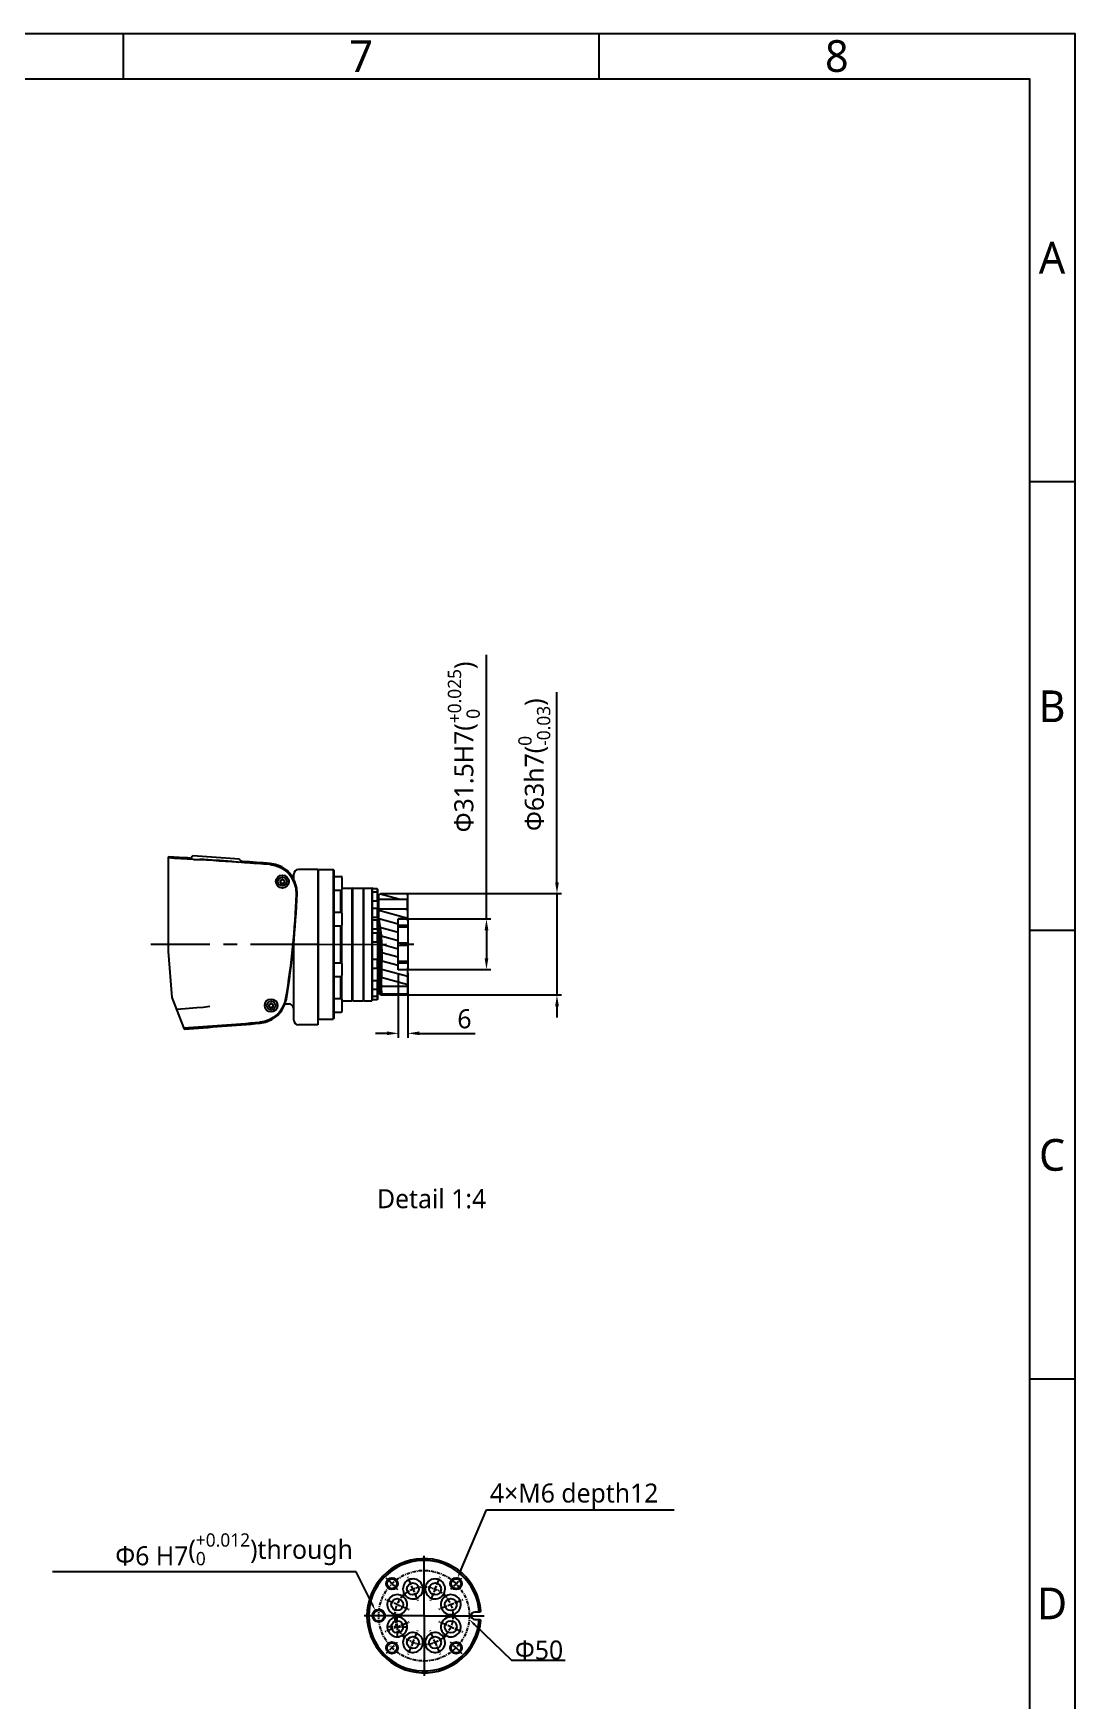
# Model space of a CAD drawing. Header units: millimetres. Extents: x 5828 to 7155, y 123 to 421.
# Drawn here: x 6588.7 to 6703.7, y 236.6 to 420.6 of the extents above; entities that cross this region are included whole.
import ezdxf
from ezdxf import colors
from ezdxf.entities.mleader import LeaderData, LeaderLine
from ezdxf.enums import TextEntityAlignment as Align
from ezdxf.math import Vec2, Vec3

# ---------------------------------------------------------------- set-up
doc = ezdxf.new("R2010")
doc.units = ezdxf.units.MM
doc.linetypes.add('CENTER', pattern=[0.6, 0.375, -0.075, 0.075, -0.075])
for name, color, linetype in [('中心线', 7, 'Continuous'), ('外形图', 7, 'Continuous'), ('多重引线', 7, 'Continuous'), ('尺寸标注', 7, 'Continuous'), ('模板', 7, 'Continuous')]:
    doc.layers.add(name, color=color, linetype=linetype)
doc.styles.add('微软雅黑', font='msyh.ttc', dxfattribs={"height": 2})
doc.dimstyles.new('尺寸标注_1_20比例', dxfattribs={"dimtxt": 1.5, "dimasz": 1.25, "dimexe": 0.5, "dimexo": 0.4, "dimgap": 0.5, "dimtad": 1, "dimdec": 1, "dimlfac": 20, "dimdsep": 46, "dimtxsty": '微软雅黑', "dimcen": 0.09, "dimadec": 0, "dimazin": 0, "dimtp": 0.01, "dimtm": 0.01, "dimtfac": 1, "dimtdec": 1, "dimtofl": 0, "dimtmove": 0, "dimatfit": 3, "dimfxl": 1, "dimtolj": 1, "dimarcsym": 0})

# ---------------------------------------------------------------- blocks, each defined once
blk = doc.blocks.new('图纸页')
at = {"layer": '模板', "color": 2}
for p, q in [((6598.66, 420.62), (6598.66, 415.62)), ((6651.16, 420.62), (6651.16, 415.62)), ((6703.66, 371.12), (6698.66, 371.12)), ((6703.66, 321.62), (6698.66, 321.62)), ((6703.66, 272.12), (6698.66, 272.12))]:
    blk.add_line(p, q, dxfattribs=at)
for points in [[(6283.66, 123.62), (6283.66, 420.62), (6703.66, 420.62), (6703.66, 123.62)], [(6308.66, 128.62), (6308.66, 415.62), (6698.66, 415.62), (6698.66, 128.62)]]:
    blk.add_lwpolyline(points, close=True, dxfattribs=at)
at = {"layer": '模板', "color": 2, "style": '微软雅黑'}
for s, p in [('7', (6624.91, 418.12)), ('8', (6677.41, 418.12)), ('A', (6701.16, 395.87)), ('B', (6701.16, 346.37)), ('C', (6701.16, 296.87)), ('D', (6701.16, 247.37))]:
    blk.add_text(s, height=3.5, dxfattribs=at).set_placement(p, align=Align.MIDDLE_CENTER)
for tag, height, p in [('编号', 4, (6669.32, 150.51)), ('当前页', 1.67, (6668.11, 141.19)), ('总页数', 1.67, (6673.32, 141.19)), ('比例', 1.67, (6628.66, 133.62))]:
    blk.add_attdef(tag, text='', height=height, dxfattribs=at).set_placement(p, align=Align.MIDDLE)
blk = doc.blocks.new('*D1061')
at = {"layer": 'Defpoints', "color": 0}
for p in [(6629.33, 325.7), (6629.41, 314.52), (6646.52, 314.52)]:
    blk.add_point(p, dxfattribs=at)
at = {"layer": '尺寸标注', "color": 0, "lineweight": -2}
for p, q in [((6646.52, 326.95), (6646.52, 347.91)), ((6646.52, 326.95), (6646.52, 328.2)), ((6629.73, 325.7), (6647.02, 325.7)), ((6646.52, 325.7), (6646.52, 314.52)), ((6629.81, 314.52), (6647.02, 314.52)), ((6646.52, 313.27), (6646.52, 312.02))]:
    blk.add_line(p, q, dxfattribs=at)
at = {"layer": '尺寸标注', "color": 0}
for points in [[(6646.32, 326.95), (6646.73, 326.95), (6646.52, 325.7)], [(6646.73, 313.27), (6646.32, 313.27), (6646.52, 314.52)]]:
    blk.add_solid(points, dxfattribs=at)
at = {"layer": '尺寸标注', "color": 0, "insert": (6644.02, 339.92), "char_height": 2, "attachment_point": 5, "rotation": 90, "style": '微软雅黑'}
blk.add_mtext('\\A1;{\\H1.05x;\\C256;Φ\\C7;63h7\\A1;\\C0;({\\H0.7x;\\S0^ -0.03;})}', dxfattribs=at)
blk = doc.blocks.new('*D1062')
at = {"layer": 'Defpoints', "color": 0}
for p in [(6629.5, 322.9), (6629.5, 317.31), (6638.74, 317.31)]:
    blk.add_point(p, dxfattribs=at)
at = {"layer": '尺寸标注', "color": 0, "lineweight": -2}
for p, q in [((6638.74, 322.9), (6638.74, 352.06)), ((6629.9, 322.9), (6639.24, 322.9)), ((6638.74, 321.65), (6638.74, 318.56)), ((6629.9, 317.31), (6639.24, 317.31))]:
    blk.add_line(p, q, dxfattribs=at)
at = {"layer": '尺寸标注', "color": 0}
for points in [[(6638.95, 321.65), (6638.54, 321.65), (6638.74, 322.9)], [(6638.54, 318.56), (6638.95, 318.56), (6638.74, 317.31)]]:
    blk.add_solid(points, dxfattribs=at)
at = {"layer": '尺寸标注', "color": 0, "insert": (6636.24, 341.88), "char_height": 2, "attachment_point": 5, "rotation": 90, "style": '微软雅黑'}
blk.add_mtext('\\A1;{\\H1.05x;\\C256;Φ\\C7;31.5H7\\A1;\\C0;({\\H0.7x;\\S+0.025^  0;})}', dxfattribs=at)
blk = doc.blocks.new('*D1064')
at = {"layer": 'Defpoints', "color": 0}
for p in [(6629.01, 317.3), (6630.08, 317.31), (6630.08, 310.28)]:
    blk.add_point(p, dxfattribs=at)
at = {"layer": '多重引线', "color": 0, "lineweight": -2}
for p, q in [((6629.01, 316.9), (6629.01, 309.78)), ((6630.08, 316.91), (6630.08, 309.78)), ((6627.76, 310.28), (6626.51, 310.28)), ((6631.33, 310.28), (6637.48, 310.28))]:
    blk.add_line(p, q, dxfattribs=at)
at = {"layer": '多重引线', "color": 0}
for points in [[(6627.76, 310.08), (6627.76, 310.49), (6629.01, 310.28)], [(6631.33, 310.49), (6631.33, 310.08), (6630.08, 310.28)]]:
    blk.add_solid(points, dxfattribs=at)
at = {"layer": '多重引线', "color": 0, "insert": (6636.31, 311.87), "char_height": 2, "attachment_point": 5, "style": '微软雅黑'}
blk.add_mtext('\\A1;\\A1;{\\H1.05x;6}', dxfattribs=at)

msp = doc.modelspace()

# ---------------------------------------------------------------- hatches: boundary and pattern name
at = {"layer": '外形图', "linetype": 'Continuous'}
h = msp.add_hatch(dxfattribs=at)
h.set_pattern_fill('DEFAULT__30', color=0, scale=0.885893, angle=165, style=0, pattern_type=0)
h.set_pattern_definition([(165, (6398.3935, 158.551), (-0.229286, -0.855707), [])])
h.paths.add_polyline_path([(6630.0758, 325.5184), (6630.0758, 325.1633), (6629.987, 325.0744), (6626.8783, 325.0744), (6626.8783, 325.5184), (6627.056, 325.6962), (6629.8981, 325.6962)])
edge = h.paths.add_edge_path()
edge.add_line((6630.0758, 323.9198), (6630.0758, 322.9871))
edge.add_line((6630.0758, 322.9871), (6629.987, 322.8983))
edge.add_line((6629.987, 322.8983), (6629.01, 322.8983))
edge.add_line((6629.01, 322.8983), (6629.01, 317.3026))
edge.add_line((6629.01, 317.3026), (6629.987, 317.3026))
edge.add_line((6629.987, 317.3026), (6630.0758, 317.2138))
edge.add_line((6630.0758, 317.2138), (6630.0758, 315.4818))
edge.add_line((6630.0758, 315.4818), (6627.1022, 315.4818))
edge.add_spline(control_points=[(6627.1022, 315.4818), (6627.1016, 315.695), (6627.1057, 316.139), (6627.1298, 316.8545), (6627.1658, 317.6302), (6627.2016, 318.4777), (6627.2128, 319.4385), (6627.1791, 320.2959), (6627.1326, 320.8381), (6627.1028, 321.0985)], knot_values=[0, 0, 0, 0, 0.14285714, 0.28571429, 0.42857143, 0.57142857, 0.71428571, 0.85714286, 1, 1, 1, 1], degree=3, periodic=0)
edge.add_spline(control_points=[(6627.1028, 321.0985), (6627.0757, 321.3272), (6627.0112, 321.825), (6626.926, 322.4033), (6626.8783, 322.7127)], knot_values=[0, 0, 0, 0, 0.5, 1, 1, 1, 1], degree=3, periodic=0)
edge.add_line((6626.8783, 322.7127), (6626.8783, 324.0086))
edge.add_line((6626.8783, 324.0086), (6629.987, 324.0086))
edge.add_line((6629.987, 324.0086), (6630.0758, 323.9198))
h = msp.add_hatch(dxfattribs=at)
h.set_pattern_fill('DEFAULT__32', color=0, scale=1.207407, angle=45, style=0, pattern_type=0)
h.set_pattern_definition([(45, (6398.3935, 158.551), (-0.853766, 0.853766), []), (45, (6398.1801, 158.7644), (-0.853766, 0.853766), [])])
edge = h.paths.add_edge_path()
edge.add_line((6626.7895, 324.9856), (6626.7717, 324.9856))
edge.add_line((6626.7717, 324.9856), (6626.7717, 324.0974))
edge.add_line((6626.7717, 324.0974), (6626.7895, 324.0974))
edge.add_line((6626.7895, 324.0974), (6626.8783, 324.0086))
edge.add_line((6626.8783, 324.0086), (6626.8783, 323.9375))
edge.add_spline(control_points=[(6626.8783, 323.9375), (6626.8782, 323.9342), (6626.8767, 323.9284), (6626.8697, 323.9213), (6626.8639, 323.9199), (6626.8605, 323.9198)], knot_values=[0, 0, 0, 0, 0.33333333, 0.66666667, 1, 1, 1, 1], degree=3, periodic=0)
edge.add_line((6626.8605, 323.9198), (6626.7539, 323.9198))
edge.add_spline(control_points=[(6626.7539, 323.9198), (6626.7506, 323.9197), (6626.7448, 323.9182), (6626.7377, 323.9112), (6626.7363, 323.9054), (6626.7362, 323.902)], knot_values=[0, 0, 0, 0, 0.33333333, 0.66666667, 1, 1, 1, 1], degree=3, periodic=0)
edge.add_line((6626.7362, 323.902), (6626.7362, 323.7419))
edge.add_spline(control_points=[(6626.7362, 323.7419), (6626.6992, 324.0372), (6626.6444, 324.5842), (6626.6279, 325.044), (6626.6293, 325.2521)], knot_values=[0, 0, 0, 0, 0.5, 1, 1, 1, 1], degree=3, periodic=0)
edge.add_line((6626.6293, 325.2521), (6626.7006, 325.2521))
edge.add_line((6626.7006, 325.2521), (6626.7895, 325.1633))
edge.add_line((6626.7895, 325.1633), (6626.7895, 324.9856))
edge = h.paths.add_edge_path()
edge.add_spline(control_points=[(6626.8605, 323.6711), (6626.8639, 323.671), (6626.8697, 323.6695), (6626.8767, 323.6625), (6626.8782, 323.6567), (6626.8783, 323.6533)], knot_values=[0, 0, 0, 0, 0.33333333, 0.66666667, 1, 1, 1, 1], degree=3, periodic=0)
edge.add_line((6626.8783, 323.6533), (6626.8783, 322.72))
edge.add_arc((6659.4825, 327.7714), 32.9932, 187.134682, 188.806979)
edge.add_spline(control_points=[(6626.7448, 323.6736), (6626.7461, 323.6728), (6626.7489, 323.6716), (6626.7522, 323.6711), (6626.7539, 323.6711)], knot_values=[0, 0, 0, 0, 0.5, 1, 1, 1, 1], degree=3, periodic=0)
edge.add_line((6626.7539, 323.6711), (6626.8605, 323.6711))
h = msp.add_hatch(dxfattribs=at)
h.set_pattern_fill('DEFAULT__28', color=0, scale=0.532887, angle=205, style=0, pattern_type=0)
h.set_pattern_definition([(205, (6398.3935, 158.55097), (0.2252076, -0.4829592), [])])
edge = h.paths.add_edge_path()
edge.add_spline(control_points=[(6626.8374, 323.9127), (6626.8484, 323.9126), (6626.8691, 323.9093), (6626.898, 323.8947), (6626.9207, 323.8719), (6626.9353, 323.8432), (6626.9404, 323.8114), (6626.9353, 323.7796), (6626.9207, 323.7509), (6626.898, 323.7281), (6626.8691, 323.7135), (6626.8484, 323.7102), (6626.8374, 323.7101)], knot_values=[0, 0, 0, 0, 0.1, 0.2, 0.3, 0.4, 0.5, 0.6, 0.7, 0.8, 0.9, 1, 1, 1, 1], degree=3, periodic=0)
edge.add_spline(control_points=[(6626.8374, 323.7101), (6626.8265, 323.7102), (6626.8058, 323.7135), (6626.7769, 323.7281), (6626.7542, 323.7509), (6626.7395, 323.7796), (6626.7345, 323.8114), (6626.7395, 323.8432), (6626.7542, 323.8719), (6626.7769, 323.8947), (6626.8058, 323.9093), (6626.8265, 323.9126), (6626.8374, 323.9127)], knot_values=[0, 0, 0, 0, 0.1, 0.2, 0.3, 0.4, 0.5, 0.6, 0.7, 0.8, 0.9, 1, 1, 1, 1], degree=3, periodic=0)

# ---------------------------------------------------------------- linework, layer by layer
at = {"layer": '中心线', "color": 0, "linetype": 'CENTER', "ltscale": 20}
for p, q in [((6620.2167, 320.1005), (6601.7112, 320.1005)), ((6631.8498, 246.0194), (6631.8498, 252.6403)), ((6631.8498, 246.0194), (6625.2289, 246.0194)), ((6631.8498, 246.0194), (6631.8498, 239.3985)), ((6631.8498, 246.0194), (6638.4708, 246.0194))]:
    msp.add_line(p, q, dxfattribs=at)
at = {"layer": '外形图', "color": 0, "linetype": 'Continuous'}
for p, q in [((6603.6252, 329.7483), (6603.6172, 325.5503)), ((6611.4915, 329.4882), (6606.3166, 329.85)), ((6611.8047, 329.2433), (6611.7532, 329.2468)), ((6616.1489, 328.6523), (6615.8049, 328.7885)), ((6616.7588, 328.2282), (6616.4548, 328.4406)), ((6617.255, 327.6737), (6617.0075, 327.9515)), ((6617.4633, 327.2913), (6617.4633, 327.8278)), ((6620.1279, 328.3608), (6617.9962, 328.3608)), ((6620.1279, 328.272), (6620.2167, 328.3608)), ((6620.1279, 328.3608), (6620.1279, 311.2184)), ((6620.2167, 311.8402), (6620.2167, 328.3608)), ((6620.2167, 328.3608), (6621.8155, 328.3608)), ((6621.8155, 328.3608), (6621.8155, 311.8402)), ((6621.9043, 328.272), (6621.8155, 328.3608)), ((6621.9043, 328.2719), (6621.9043, 311.929)), ((6621.9043, 327.5843), (6622.7037, 327.5843)), ((6622.7925, 327.4955), (6622.7925, 326.1632)), ((6616.2198, 327.2849), (6615.9978, 327.1567)), ((6615.9978, 327.1567), (6615.9978, 326.9003)), ((6615.9978, 326.9003), (6616.2198, 326.7721)), ((6616.4419, 327.1567), (6616.2198, 327.2849)), ((6616.2198, 326.7721), (6616.4419, 326.9003)), ((6616.4419, 326.9003), (6616.4419, 327.1567)), ((6621.9043, 326.0744), (6622.7037, 326.0744)), ((6622.6149, 326.0744), (6622.6149, 323.6426)), ((6622.7925, 326.3179), (6623.8939, 326.3179)), ((6622.7925, 323.5538), (6622.7925, 326.1632)), ((6623.8939, 326.3179), (6623.8939, 313.883)), ((6623.9472, 326.2646), (6623.8939, 326.3179)), ((6623.9472, 326.2646), (6624.0005, 326.3179)), ((6623.9472, 313.9363), (6623.9472, 326.2646)), ((6624.0005, 326.3179), (6625.1152, 326.3179)), ((6624.0005, 313.883), (6624.0005, 326.3179)), ((6625.1152, 326.3179), (6625.1152, 313.883)), ((6625.1685, 326.2646), (6625.1152, 326.3179)), ((6625.1685, 326.2646), (6625.2218, 326.3179)), ((6625.1685, 313.9363), (6625.1685, 326.2646)), ((6625.2218, 326.3179), (6626.1055, 326.3179)), ((6625.2218, 313.883), (6625.2218, 326.3179)), ((6626.1055, 326.3179), (6626.1055, 313.883)), ((6626.1677, 326.2557), (6626.1055, 326.3179)), ((6626.1677, 313.9452), (6626.1677, 326.2557)), ((6626.6651, 326.2249), (6626.1677, 326.2249)), ((6626.6651, 325.8408), (6626.1677, 325.8408)), ((6626.6651, 326.2249), (6626.6651, 324.8638)), ((6626.7006, 326.1893), (6626.6651, 326.2249)), ((6626.6893, 325.8167), (6626.6651, 325.8408)), ((6626.6893, 325.8167), (6626.7471, 323.6502)), ((6626.7006, 326.1893), (6626.7006, 314.0116)), ((6626.8783, 325.5184), (6627.056, 325.6962)), ((6627.056, 325.6962), (6629.8981, 325.6962)), ((6629.8981, 325.6962), (6630.0758, 325.5184)), ((6603.6172, 325.5503), (6603.6043, 319.3263)), ((6626.6651, 324.8638), (6626.1677, 324.8638)), ((6626.6651, 324.0495), (6626.1677, 324.0495)), ((6626.7006, 324.8993), (6626.6651, 324.8638)), ((6626.6651, 324.0495), (6626.6651, 323.0725)), ((6626.7006, 324.014), (6626.6651, 324.0495)), ((6626.7044, 325.2483), (6626.7895, 325.1633)), ((6626.7539, 323.9198), (6626.8605, 323.9198)), ((6626.7717, 324.9856), (6626.7895, 324.9856)), ((6626.7717, 324.0974), (6626.7717, 324.9856)), ((6626.7717, 324.0974), (6626.7895, 324.0974)), ((6626.7895, 324.0974), (6626.7895, 325.1633)), ((6626.7895, 324.0974), (6626.8783, 324.0086)), ((6626.8783, 322.7093), (6626.8783, 325.5184)), ((6626.8783, 325.0744), (6629.987, 325.0744)), ((6626.8783, 324.0086), (6629.987, 324.0086)), ((6629.987, 325.0744), (6630.0758, 325.1633)), ((6629.987, 325.0744), (6629.987, 324.0086)), ((6629.987, 324.0086), (6630.0758, 323.9198)), ((6630.0758, 322.7078), (6630.0758, 325.5184)), ((6621.9043, 323.6426), (6622.7037, 323.6426)), ((6621.9043, 322.1327), (6622.7037, 322.1327)), ((6622.6149, 322.1327), (6622.6149, 318.0683)), ((6622.7925, 323.5538), (6622.7925, 322.2215)), ((6622.7925, 317.9794), (6622.7925, 322.2215)), ((6626.6651, 323.0725), (6626.1677, 323.0725)), ((6626.6651, 322.7644), (6626.1677, 322.7644)), ((6626.7006, 323.108), (6626.6651, 323.0725)), ((6626.6651, 322.7644), (6626.6651, 321.7873)), ((6626.7006, 322.7288), (6626.6651, 322.7644)), ((6626.7471, 323.6502), (6627.1028, 321.0985)), ((6626.7539, 323.6711), (6626.8605, 323.6711)), ((6626.7895, 323.3465), (6626.7895, 315.0378)), ((6626.8016, 323.2593), (6626.8783, 323.2593)), ((6626.8783, 314.6941), (6626.8783, 322.7093)), ((6629.987, 322.8983), (6629.01, 322.8983)), ((6629.01, 317.3026), (6629.01, 322.8983)), ((6629.987, 322.8955), (6629.01, 322.8955)), ((6629.987, 322.1655), (6629.01, 322.1655)), ((6629.987, 321.9882), (6629.01, 321.9882)), ((6629.987, 322.8983), (6630.0758, 322.9871)), ((6629.987, 322.1655), (6629.987, 321.9882)), ((6630.0758, 322.9835), (6630.0758, 317.2174)), ((6617.4633, 311.7513), (6617.4633, 320.2793)), ((6626.6651, 321.7873), (6626.1677, 321.7873)), ((6626.6651, 321.331), (6626.1677, 321.331)), ((6626.6651, 320.3539), (6626.1677, 320.3539)), ((6626.7006, 321.8229), (6626.6651, 321.7873)), ((6626.7006, 321.2954), (6626.6651, 321.331)), ((6626.6651, 321.331), (6626.6651, 320.3539)), ((6626.7006, 320.3895), (6626.6651, 320.3539)), ((6627.1028, 321.0985), (6627.207, 319.1039)), ((6629.987, 320.2259), (6629.01, 320.2259)), ((6629.987, 320.2259), (6629.987, 319.9751)), ((6603.6043, 319.3263), (6604.0196, 314.2371)), ((6626.6651, 318.4136), (6626.1677, 318.4136)), ((6626.7006, 318.3781), (6626.6651, 318.4136)), ((6626.6651, 318.4136), (6626.6651, 317.4366)), ((6627.207, 319.1039), (6627.1505, 317.2957)), ((6629.987, 319.9751), (6629.01, 319.9751)), ((6621.9043, 318.0683), (6622.7037, 318.0683)), ((6621.9043, 316.5583), (6622.7037, 316.5583)), ((6622.6149, 316.5583), (6622.6149, 314.1266)), ((6622.7925, 317.9794), (6622.7925, 316.6471)), ((6622.7925, 314.0377), (6622.7925, 316.6471)), ((6626.6651, 317.4366), (6626.1677, 317.4366)), ((6626.7006, 317.4721), (6626.6651, 317.4366)), ((6627.1505, 317.2957), (6627.1028, 315.4359)), ((6629.987, 318.2128), (6629.01, 318.2128)), ((6629.987, 318.0354), (6629.01, 318.0354)), ((6629.987, 317.3054), (6629.01, 317.3054)), ((6629.987, 317.3026), (6629.01, 317.3026)), ((6629.987, 318.2128), (6629.987, 318.0354)), ((6630.0758, 317.2138), (6629.987, 317.3026)), ((6630.0758, 315.1265), (6630.0758, 317.4931)), ((6626.6651, 316.0792), (6626.1677, 316.0792)), ((6626.6651, 315.1021), (6626.1677, 315.1021)), ((6626.7006, 316.0436), (6626.6651, 316.0792)), ((6626.6651, 316.0792), (6626.6651, 313.9761)), ((6626.7006, 315.1377), (6626.6651, 315.1021)), ((6626.7895, 315.0377), (6626.7006, 314.9489)), ((6626.8783, 316.1924), (6626.7895, 316.1035)), ((6627.1028, 315.4359), (6627.1454, 314.523)), ((6627.104, 315.4818), (6630.0758, 315.4818)), ((6629.9935, 314.6115), (6627.1413, 314.6115)), ((6630.0758, 314.6941), (6630.0758, 315.1265)), ((6604.0196, 314.2371), (6605.3929, 310.7595)), ((6614.9763, 313.6065), (6614.7543, 313.4783)), ((6614.7543, 313.4783), (6614.7543, 313.2219)), ((6614.7543, 313.2219), (6614.9763, 313.0937)), ((6615.1984, 313.4783), (6614.9763, 313.6065)), ((6614.9763, 313.0937), (6615.1984, 313.2219)), ((6615.1984, 313.2219), (6615.1984, 313.4783)), ((6616.278, 313.1781), (6615.9901, 312.7356)), ((6616.4892, 313.6618), (6616.278, 313.1781)), ((6616.6179, 314.1726), (6616.4892, 313.6618)), ((6621.9043, 314.1266), (6622.7037, 314.1266)), ((6622.7925, 314.0377), (6622.7925, 312.7054)), ((6622.7925, 313.883), (6623.8939, 313.883)), ((6623.9472, 313.9363), (6623.8939, 313.883)), ((6623.9472, 313.9363), (6624.0005, 313.883)), ((6624.0005, 313.883), (6625.1152, 313.883)), ((6625.1685, 313.9363), (6625.1152, 313.883)), ((6625.1685, 313.9363), (6625.2218, 313.883)), ((6625.2218, 313.883), (6626.1055, 313.883)), ((6626.1677, 313.9452), (6626.1055, 313.883)), ((6626.6651, 314.3601), (6626.1677, 314.3601)), ((6626.6651, 313.9761), (6626.1677, 313.9761)), ((6626.7006, 314.3957), (6626.6651, 314.3601)), ((6626.7006, 314.0116), (6626.6651, 313.9761)), ((6627.0559, 314.523), (6629.8982, 314.523)), ((6615.2176, 312.0217), (6614.754, 311.7697)), ((6615.0592, 311.7929), (6615.3665, 312.0146)), ((6615.6334, 312.3466), (6615.2176, 312.0217)), ((6615.9901, 312.7356), (6615.6334, 312.3466)), ((6615.67, 312.2352), (6615.9144, 312.5199)), ((6620.1279, 311.2184), (6617.9962, 311.2184)), ((6620.1279, 311.929), (6620.2167, 311.8402)), ((6620.2167, 311.8402), (6621.8155, 311.8402)), ((6621.9043, 311.929), (6621.8155, 311.8402)), ((6621.9043, 312.6166), (6622.7037, 312.6166)), ((6638.1298, 246.5275), (6638.0302, 246.4194)), ((6638.0302, 246.4194), (6637.4503, 246.4194)), ((6637.4503, 245.6194), (6638.0302, 245.6194)), ((6638.0302, 245.6194), (6638.1298, 245.5113))]:
    msp.add_line(p, q, dxfattribs=at)
at = {"layer": '外形图', "color": 0, "linetype": 'CENTER', "ltscale": 20}
msp.add_line((6620.2167, 320.1005), (6631.8244, 320.1061), dxfattribs=at)
at = {"layer": '外形图', "color": 0, "linetype": 'CENTER'}
for p, q in [((6630.6251, 248.9761), (6630.0766, 250.3004)), ((6633.0745, 248.9761), (6633.6231, 250.3004)), ((6628.314, 249.5552), (6627.6893, 250.1799)), ((6628.314, 249.5552), (6628.9387, 248.9306)), ((6630.6251, 248.9761), (6631.1737, 247.6517)), ((6633.0745, 248.9761), (6632.526, 247.6517)), ((6635.3857, 249.5552), (6634.761, 248.9306)), ((6635.3857, 249.5552), (6636.0103, 250.1799)), ((6628.8932, 247.2441), (6627.5688, 247.7926)), ((6628.8932, 247.2441), (6630.2175, 246.6955)), ((6634.8065, 247.2441), (6633.4822, 246.6955)), ((6634.8065, 247.2441), (6636.1308, 247.7926)), ((6628.8932, 244.7947), (6627.5688, 244.2461)), ((6628.8932, 244.7947), (6627.8997, 244.7947)), ((6628.8932, 244.7947), (6628.8932, 245.7881)), ((6628.8932, 244.7947), (6630.2175, 245.3433)), ((6628.8932, 244.7947), (6628.8932, 243.8013)), ((6628.8932, 244.7947), (6629.8866, 244.7947)), ((6634.8065, 244.7947), (6633.4822, 245.3433)), ((6634.8065, 244.7947), (6636.1308, 244.2461)), ((6628.314, 242.4836), (6628.9387, 243.1082)), ((6630.6251, 243.0627), (6630.0766, 241.7384)), ((6630.6251, 243.0627), (6631.1737, 244.3871)), ((6633.0745, 243.0627), (6632.526, 244.3871)), ((6633.0745, 243.0627), (6633.6231, 241.7384)), ((6635.3857, 242.4836), (6634.761, 243.1082)), ((6628.314, 242.4836), (6627.6893, 241.8589)), ((6635.3857, 242.4836), (6636.0103, 241.8589))]:
    msp.add_line(p, q, dxfattribs=at)
at = {"layer": '外形图', "color": 0, "linetype": 'Continuous'}
for points in [[(6606.3166, 329.85), (6606.271, 329.778), (6606.1776, 329.682), (6606.0752, 329.6184), (6605.9927, 329.5884), (6605.9528, 329.58), (6605.9468, 329.5792)], [(6606.4067, 329.4769), (6606.6432, 329.4745), (6606.878, 329.4809), (6607.1052, 329.4766)], [(6611.8023, 329.2064), (6611.8105, 329.2047), (6611.7955, 329.209), (6611.7387, 329.2319), (6611.6609, 329.2786), (6611.5864, 329.3448), (6611.5207, 329.4322), (6611.4915, 329.4882)], [(6610.6479, 329.2503), (6610.8795, 329.2249), (6611.1107, 329.1887), (6611.3409, 329.1617)], [(6617.7728, 325.6001), (6617.721, 326.3056), (6617.5243, 326.9619), (6617.2233, 327.5164), (6616.8713, 327.9485), (6616.5042, 328.2726), (6616.1344, 328.5134), (6615.7523, 328.6942), (6615.3202, 328.8301), (6614.8188, 328.908)], [(6614.8213, 328.9126), (6615.4226, 328.8092), (6615.9948, 328.5926), (6616.5152, 328.2708), (6616.9648, 327.8555), (6617.3271, 327.3618), (6617.5886, 326.808)], [(6617.8362, 325.7178), (6617.8022, 326.3122), (6617.6074, 327.0266), (6617.2519, 327.6794), (6616.7545, 328.233), (6616.1436, 328.656), (6615.4545, 328.9256), (6614.881, 329.0216)], [(6617.5886, 326.808), (6617.7398, 326.2144), (6617.7753, 325.6047)], [(6629.987, 322.1655), (6630.0316, 322.2031), (6630.0758, 322.2417)], [(6630.0758, 322.0365), (6630.0316, 322.0132), (6629.987, 321.9882)], [(6630.0758, 322.9835), (6630.0316, 322.9397), (6629.9884, 322.8969)], [(6627.0559, 321.4348), (6627.0558, 314.6395), (6627.0559, 314.523)], [(6629.987, 320.2259), (6630.0316, 320.2347), (6630.0758, 320.2456)], [(6630.0758, 319.9554), (6630.0316, 319.9662), (6629.987, 319.9751)], [(6629.987, 318.2128), (6630.0316, 318.1877), (6630.0758, 318.1645)], [(6630.0758, 317.9593), (6630.0316, 317.9979), (6629.987, 318.0354)], [(6629.9884, 317.304), (6630.0316, 317.2612), (6630.0758, 317.2174)], [(6626.9606, 314.6115), (6626.9193, 314.6529), (6626.8783, 314.6941)], [(6627.0559, 314.523), (6627.0079, 314.5674), (6626.9606, 314.6115)], [(6629.8982, 314.523), (6629.9462, 314.5674), (6629.9935, 314.6115)], [(6629.9935, 314.6115), (6630.0348, 314.6529), (6630.0758, 314.6941)], [(6604.5211, 312.9671), (6605.4999, 313.0315), (6606.7871, 313.1198)], [(6606.7872, 313.1198), (6607.4719, 313.1819), (6608.2173, 313.2719)], [(6613.7347, 311.5145), (6614.4112, 311.6467), (6614.9864, 311.8891), (6615.4474, 312.1934), (6615.8038, 312.5228), (6616.0797, 312.8638), (6616.3013, 313.2298), (6616.4865, 313.663), (6616.6163, 314.1773)], [(6613.7746, 311.3995), (6614.3707, 311.5079), (6615.0649, 311.7953), (6615.6749, 312.2388), (6616.1642, 312.8131), (6616.5044, 313.484), (6616.6564, 314.0585)], [(6614.754, 311.7697), (6614.2553, 311.5975), (6613.7363, 311.5099)], [(6613.7746, 311.3995), (6614.3586, 311.5045), (6614.3638, 311.5066)]]:
    msp.add_lwpolyline(points, dxfattribs=at)
for centre, radius in [((6616.2198, 327.0285), 0.7106), ((6616.2198, 327.0285), 0.4885), ((6616.2198, 327.0285), 0.2221), ((6614.9763, 313.3501), 0.7106), ((6614.9763, 313.3501), 0.4885), ((6614.9763, 313.3501), 0.2221), ((6628.314, 249.5552), 0.6501), ((6635.3857, 249.5552), 0.6501), ((6628.314, 249.5552), 0.55), ((6630.6251, 248.9761), 0.6601), ((6633.0745, 248.9761), 0.6601), ((6635.3857, 249.5552), 0.55), ((6626.8494, 246.0194), 0.7001), ((6626.8494, 246.0194), 0.6001), ((6628.8932, 247.2441), 0.6601), ((6634.8065, 247.2441), 0.6601), ((6628.8932, 244.7947), 0.6601), ((6634.8065, 244.7947), 0.6601), ((6628.314, 242.4836), 0.6501), ((6628.314, 242.4836), 0.55), ((6630.6251, 243.0627), 0.6601), ((6633.0745, 243.0627), 0.6601), ((6635.3857, 242.4836), 0.6501), ((6635.3857, 242.4836), 0.55)]:
    msp.add_circle(centre, radius, dxfattribs=at)
at = {"layer": '外形图', "color": 0, "linetype": 'CENTER'}
for radius in [5.0004, 3.2003]:
    msp.add_circle((6631.8498, 246.0194), radius, dxfattribs=at)
at = {"layer": '外形图', "color": 0, "linetype": 'Continuous'}
for centre, radius, start, end in [((6573.8163, -219.5125), 549.9559, 86.60266, 86.892932), ((6573.8163, -219.5125), 549.9511, 85.724258, 86.892905), ((6573.8163, -219.5125), 550.0691, 86.642761, 86.893507), ((6573.8163, -219.5125), 549.9974, 86.160206, 86.530017), ((6573.8163, -219.5125), 549.9559, 85.724032, 86.087558), ((6573.8163, -219.5125), 550.0691, 85.718677, 86.039935), ((6617.9962, 327.8279), 0.5329, 90, 180), ((6622.7037, 327.4955), 0.0888, 0, 90), ((6527.3695, 328.9825), 90.5255, 350.510878, 357.93322), ((6622.7037, 326.1632), 0.0888, 270, 0), ((6527.3695, 328.9825), 90.4665, 350.5809, 357.857274), ((6527.3695, 328.9825), 90.4688, 350.578138, 357.860269), ((6626.7539, 323.902), 0.0178, 90, 141.290215), ((6626.8374, 323.8114), 0.1013, 202.227925, 160.628331), ((6626.8605, 323.9375), 0.0178, 270, 0), ((6622.7037, 323.5538), 0.0888, 0, 90), ((6622.7037, 322.2215), 0.0888, 270, 0), ((6626.7539, 323.6888), 0.0178, 245.310913, 270), ((6626.8605, 323.6533), 0.0178, 0, 90), ((6622.7037, 317.9794), 0.0888, 0, 90), ((6622.7037, 316.6471), 0.0888, 270, 0), ((6616.2536, 402.3402), 88.8207, 270.169245, 270.433934), ((6616.9304, 312.9891), 0.5329, 0, 90.433934), ((6622.7037, 314.0377), 0.0888, 0, 90), ((6572.4141, 797.8505), 488.0882, 273.868929, 274.856362), ((6572.4141, 797.8505), 488.0929, 273.869109, 274.856505), ((6572.4141, 797.8505), 488.2061, 273.873345, 274.859892), ((6617.9962, 311.7513), 0.5329, 180, 270), ((6617.9962, 311.7513), 0.5329, 211.731276, 220.155611), ((6617.9962, 311.7513), 0.5329, 226.306746, 235.148662), ((6622.7037, 312.7054), 0.0888, 270, 0), ((6631.8499, 246.0194), 6.3005, 4.625761, 355.374313), ((6631.8499, 246.0194), 6.1005, 3.759898, 356.240179), ((6628.314, 249.5552), 0.6001, 255, 195), ((6631.8498, 246.0194), 3.2503, 132.118837, 137.881163), ((6630.6251, 248.9761), 1.1001, 9.968611, 215.031389), ((6630.6251, 248.9761), 1.1001, 215.031389, 9.968611), ((6631.8498, 246.0194), 3.2503, 87.118837, 92.881163), ((6631.8498, 246.0194), 3.1503, 87.430943, 92.569057), ((6633.0745, 248.9761), 1.1001, 170.031389, 324.968611), ((6633.0745, 248.9761), 1.1001, 324.968611, 170.031389), ((6631.8498, 246.0194), 3.2503, 42.118837, 47.881163), ((6635.3857, 249.5552), 0.6001, 255, 195), ((6628.8932, 247.2441), 1.1001, 54.968611, 260.031389), ((6628.8932, 247.2441), 1.1001, 260.031389, 54.968611), ((6631.8498, 246.0194), 3.1503, 132.430943, 137.569057), ((6634.8065, 247.2441), 1.1001, 125.031389, 279.968611), ((6631.8498, 246.0194), 3.1503, 42.430943, 47.569057), ((6634.8065, 247.2441), 1.1001, 279.968611, 125.031389), ((6628.8932, 244.7947), 1.1001, 99.968611, 305.031389), ((6631.8498, 246.0194), 3.2503, 177.118837, 182.881163), ((6631.8498, 246.0194), 3.1503, 177.430943, 182.569057), ((6628.8932, 244.7947), 1.1001, 305.031389, 99.968611), ((6634.8065, 244.7947), 1.1001, 80.031389, 234.968611), ((6634.8065, 244.7947), 1.1001, 234.968611, 80.031389), ((6631.8498, 246.0194), 3.1503, 357.430943, 2.569057), ((6631.8498, 246.0194), 3.2503, 357.118837, 2.881163), ((6637.4503, 246.0194), 0.4, 90, 270), ((6628.314, 242.4836), 0.6001, 255, 195), ((6631.8498, 246.0194), 3.2503, 222.118837, 227.881163), ((6631.8498, 246.0194), 3.1503, 222.430943, 227.569057), ((6630.6251, 243.0627), 1.1001, 144.968611, 350.031389), ((6630.6251, 243.0627), 1.1001, 350.031389, 144.968611), ((6631.8498, 246.0194), 3.1503, 267.430943, 272.569057), ((6633.0745, 243.0627), 1.1001, 35.031389, 189.968611), ((6633.0745, 243.0627), 1.1001, 189.968611, 35.031389), ((6631.8498, 246.0194), 3.1503, 312.430943, 317.569057), ((6631.8498, 246.0194), 3.2503, 312.118837, 317.881163), ((6635.3857, 242.4836), 0.6001, 255, 195), ((6631.8498, 246.0194), 3.2503, 267.118837, 272.881163)]:
    msp.add_arc(centre, radius, start, end, dxfattribs=at)

# ---------------------------------------------------------------- block references
at = {"layer": '多重引线'}
msp.add_blockref('图纸页', (0, 0), dxfattribs=at)

# ---------------------------------------------------------------- texts
at = {"layer": '尺寸标注', "color": 0, "insert": (6626.6617, 293.083), "char_height": 2.1, "width": 86.346017, "attachment_point": 1, "style": '微软雅黑'}
msp.add_mtext('Detail 1:4', dxfattribs=at)

# ---------------------------------------------------------------- dimensions: what is measured, and where the dimension line sits
at = {"layer": '多重引线'}
dim = msp.add_linear_dim(base=(6630.0758, 310.2838), p1=(6629.01, 317.3026), p2=(6630.0758, 317.3054), text='\\A1;{\\H1.05x;6}', dimstyle='尺寸标注_1_20比例', override={"dimtxsty": '微软雅黑'}, dxfattribs=at)
dim.commit()
dim.dimension.update_dxf_attribs({"geometry": '*D1064', "text_midpoint": (6636.3081, 310.2838), "dimtype": 160})
at = {"layer": '尺寸标注', "color": 7}
for base, p1, p2, angle, text, picture, middle in [((6638.7444, 317.3054), (6629.4987, 322.8969), (6629.4985, 317.3054), 270, '{\\H1.05x;\\C256;Φ\\C7;31.5H7\\A1;\\C0;({\\H0.7x;\\S+0.025^  0;})}', '*D1062', (6638.7444, 341.8831)), ((6646.5236, 314.523), (6629.3302, 325.6962), (6629.4133, 314.523), 90, '{\\H1.05x;\\C256;Φ\\C7;63h7\\A1;\\C0;({\\H0.7x;\\S0^ -0.03;})}', '*D1061', (6646.5236, 339.9228))]:
    dim = msp.add_linear_dim(base=base, p1=p1, p2=p2, angle=angle, text=text, dimstyle='尺寸标注_1_20比例', override={"dimtxsty": '微软雅黑'}, dxfattribs=at)
    dim.commit()
    dim.dimension.update_dxf_attribs({"geometry": picture, "text_midpoint": middle, "dimtype": 160})

# ---------------------------------------------------------------- leaders
at = {"layer": '多重引线'}
ml = msp.add_multileader_mtext('Standard', dxfattribs=at)
ml.set_content('4×{\\A1;M6 depth12}', style='微软雅黑')
ml.set_leader_properties()
ml.build(insert=Vec2(0, 0))
ml.multileader.update_dxf_attribs({"text_left_attachment_type": 5, "text_right_attachment_type": 5, "dogleg_length": 0.4692, "arrow_head_size": 0.7976})
ctx = ml.context
ctx.base_point, ctx.char_height, ctx.arrow_head_size, ctx.landing_gap_size, ctx.plane_origin = Vec3(6638.8692, 257.6993), 2.1, 0.7976, 0.2496, Vec3(6646.6724, 258.3624)
ctx.left_attachment, ctx.right_attachment = 5, 5
notes = []
notes.append((ctx, [(0, (1, 1, 0), (6638.7444, 257.6993), (1, 0), 0.1248, [(0, [(6635.531, 250.1358)], 0, [])])]))
ctx.mtext.insert, ctx.mtext.flow_direction = Vec3(6639.1188, 260.6087), 5
ml = msp.add_multileader_mtext('Standard', dxfattribs=at)
ml.set_content('{\\C256;Φ\\C7;6 H7\\A1;\\C0;({\\H0.7x;\\S+0.012^ 0;})through}', style='微软雅黑')
ml.set_leader_properties()
ml.build(insert=Vec2(0, 0))
ml.multileader.update_dxf_attribs({"text_left_attachment_type": 5, "text_right_attachment_type": 5, "dogleg_length": 0.4692, "arrow_head_size": 0.7976})
ctx = ml.context
ctx.base_point, ctx.char_height, ctx.arrow_head_size, ctx.landing_gap_size, ctx.plane_origin = Vec3(6596.7364, 250.8684), 2.1, 0.7976, 0.2496, Vec3(6624.9724, 231.2095)
ctx.left_attachment, ctx.right_attachment, ctx.text_align_type = 5, 5, 2
notes.append((ctx, [(0, (1, 1, 0), (6624.3727, 250.8684), (-1, 0), 0.1248, [(0, [(6626.4648, 246.6061)], 0, [])])]))
ctx.mtext.insert, ctx.mtext.alignment, ctx.mtext.flow_direction = Vec3(6623.9983, 255.111), 3, 5
ml = msp.add_multileader_mtext('Standard', dxfattribs=at)
ml.set_content('{\\C256;Φ50}', style='微软雅黑')
ml.set_leader_properties()
ml.build(insert=Vec2(0, 0))
ml.multileader.update_dxf_attribs({"text_left_attachment_type": 5, "text_right_attachment_type": 5, "dogleg_length": 0.4692, "arrow_head_size": 0.7976})
ctx = ml.context
ctx.base_point, ctx.char_height, ctx.arrow_head_size, ctx.landing_gap_size, ctx.plane_origin = Vec3(6641.6269, 241.1133), 2.1, 0.7976, 0.2496, Vec3(6655.6792, 255.626)
ctx.left_attachment, ctx.right_attachment = 5, 5
notes.append((ctx, [(0, (1, 1, 0), (6641.5021, 241.1133), (1, 0), 0.1248, [(0, [(6636.8503, 245.5981)], 0, [])])]))
ctx.mtext.insert, ctx.mtext.flow_direction = Vec3(6641.8765, 243.2851), 5
for ctx, leaders in notes:
    for number, flags, end, landing, length, lines in leaders:
        leader = LeaderData()
        leader.index, (leader.has_last_leader_line, leader.has_dogleg_vector, leader.attachment_direction) = number, flags
        leader.last_leader_point, leader.dogleg_vector, leader.dogleg_length = Vec3(end), Vec3(landing), length
        for number, points, colour, breaks in lines:
            line = LeaderLine()
            line.index, line.vertices, line.color, line.breaks = number, Vec3.list(points), colors.encode_raw_color(colour), breaks
            leader.lines.append(line)
        ctx.leaders.append(leader)

doc.saveas('drawing.dxf')
